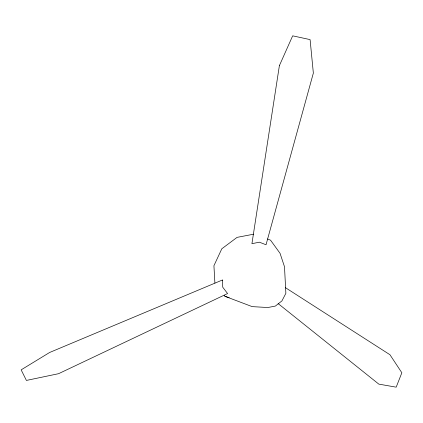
<?xml version="1.0" encoding="UTF-8"?>
<svg xmlns="http://www.w3.org/2000/svg" width="423" height="423" viewBox="0 0 423 423"><rect width="100%" height="100%" fill="white"/><g stroke="black" fill="none" stroke-linecap="round" stroke-linejoin="round"><path stroke-width="0.63" d="M253.705 234.178L237.07 237.372L221.805 248.787L213.927 265.723L214.895 283.077M224.174 295.296L224.946 296.317L229.197 297.697M224.946 296.317L252.182 306.627L267.828 307.526L275.373 306.072L281.919 300.917L285.869 293.324L284.499 266.728L280.047 253.319L270.556 240.19L267.558 238.984M285.382 287.635L389.937 354.717L401.85 372.763L396.192 387.167L378.818 384.126L278.144 303.598M222.466 280.264L222.741 287.206L227.579 293.551L58.564 373.694L26.406 380.43L21.15 369.85L49.628 352.475L222.583 279.936L222.477 280.227M279.381 65.66L251.928 243.696L259.368 242.183L266.035 244.758L313.353 73.089L310.096 39.609L292.668 35.833L279.381 65.66"/></g></svg>
